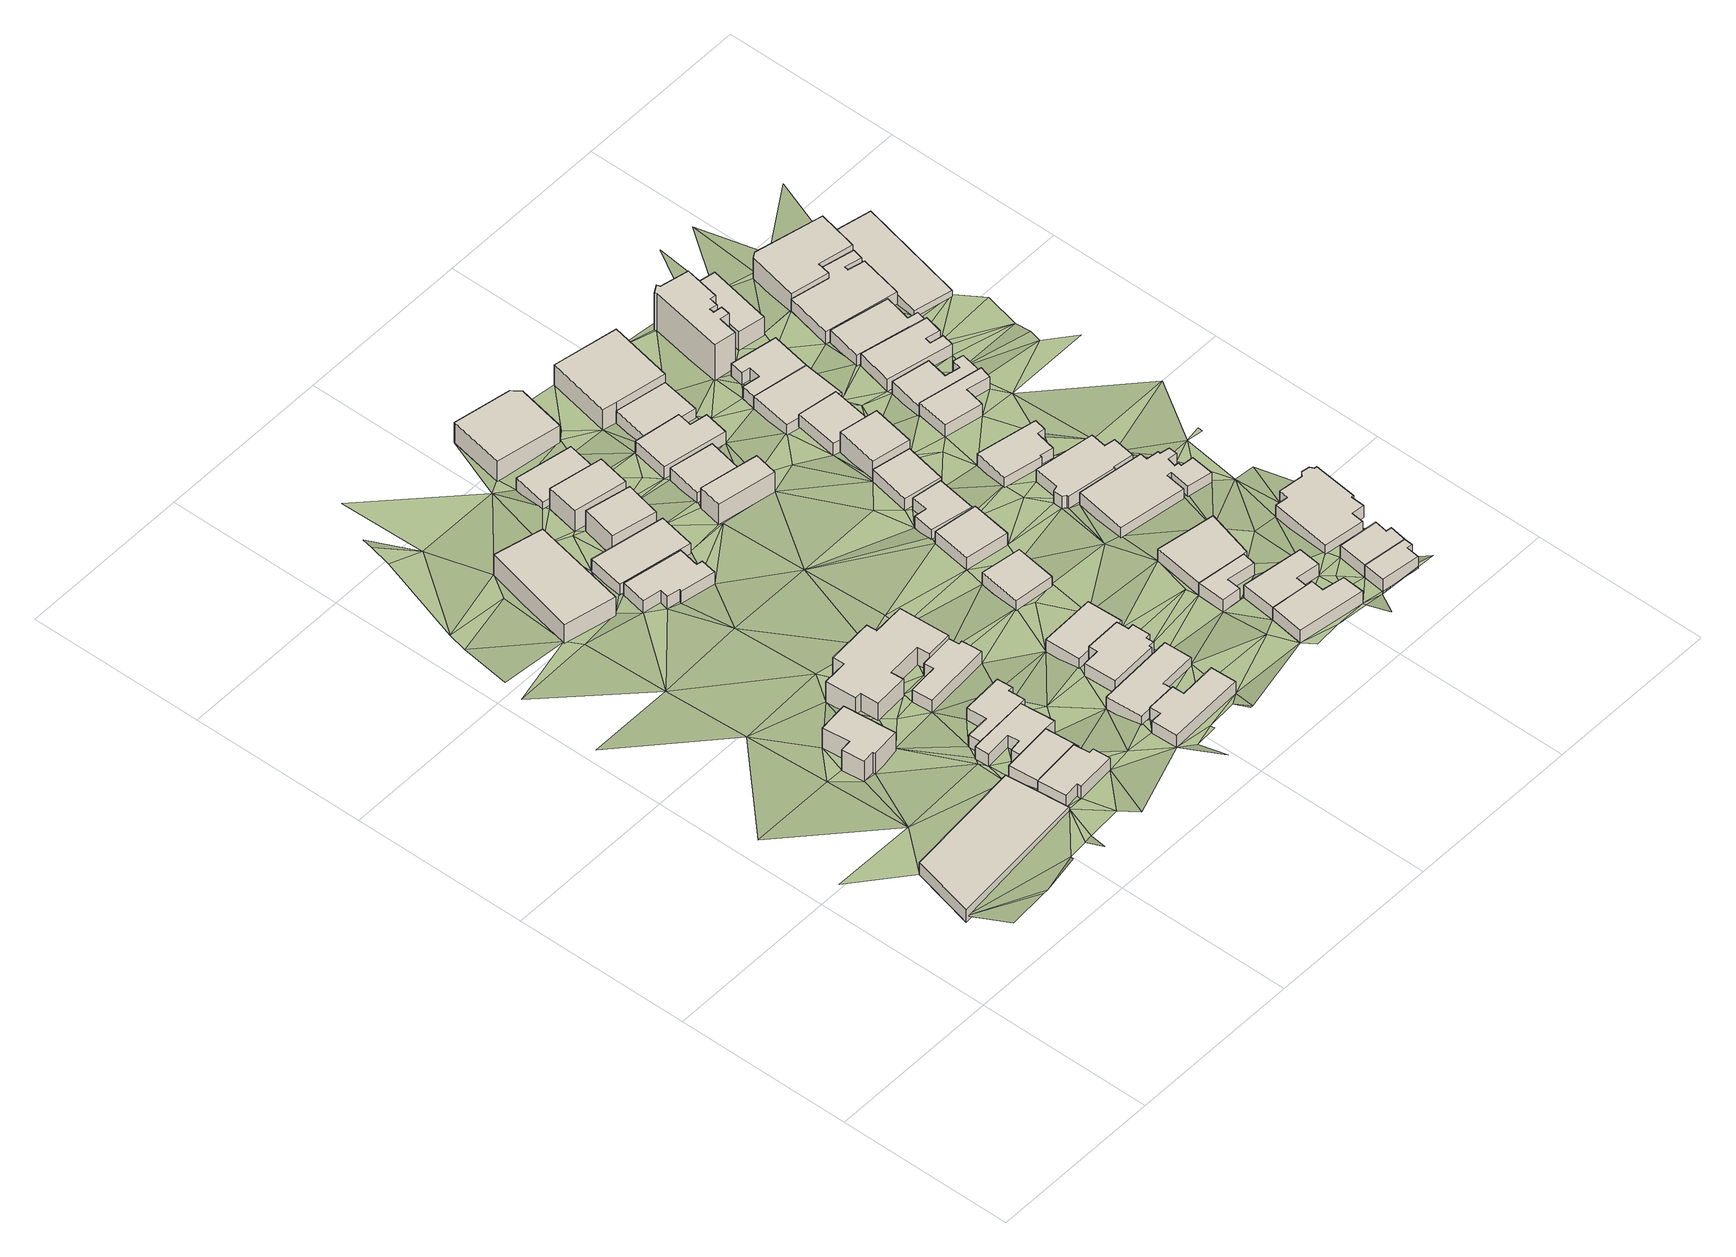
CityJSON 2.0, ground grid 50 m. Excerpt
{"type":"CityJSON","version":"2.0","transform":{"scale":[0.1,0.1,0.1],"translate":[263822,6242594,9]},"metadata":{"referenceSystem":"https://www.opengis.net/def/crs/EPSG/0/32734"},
"CityObjects":{
"building1":{"type":"Building","attributes":{"building":"yes","building:levels":1,"building_height":4.1,"plus_code":"4FRW3C9W+R4C","ground_height":18.95,"roof_height":23.05},"geometry":[{"type":"Solid","lod":"1","boundaries":[[[[0,1,2,3]],[[1,4,5,2]],[[4,6,7,5]],[[6,8,9,7]],[[8,10,11,9]],[[10,0,3,11]],[[3,2,5,7,9,11]],[[10,8,6,4,1,0]]]]}]},
"building2":{"type":"Building","attributes":{"building":"kindergarten","building:levels":2,"building_height":6.9,"plus_code":"4FRW3CCW+244","ground_height":17.19,"roof_height":24.09},"geometry":[{"type":"Solid","lod":"1","boundaries":[[[[12,13,14,15]],[[13,16,17,14]],[[16,18,19,17]],[[18,20,21,19]],[[20,22,23,21]],[[22,24,25,23]],[[24,26,27,25]],[[26,12,15,27]],[[15,14,17,19,21,23,25,27]],[[26,24,22,20,18,16,13,12]]]]}]},
"building3":{"type":"Building","attributes":{"address":"20 Queens Road Woodstock Cape Town","building":"house","building:levels":1,"building_height":4.1,"plus_code":"4FRW3C9W+R68","ground_height":22.31,"roof_height":26.41},"geometry":[{"type":"Solid","lod":"1","boundaries":[[[[28,29,30,31]],[[29,32,33,30]],[[32,34,35,33]],[[34,36,37,35]],[[36,38,39,37]],[[38,40,41,39]],[[40,42,43,41]],[[42,44,45,43]],[[44,28,31,45]],[[31,30,33,35,37,39,41,43,45]],[[44,42,40,38,36,34,32,29,28]]]]}]},
"building4":{"type":"Building","attributes":{"address":"18 Queens Road Woodstock Cape Town","building":"house","building:levels":1,"building_height":4.1,"plus_code":"4FRW3C9W+V64","ground_height":20.39,"roof_height":24.49},"geometry":[{"type":"Solid","lod":"1","boundaries":[[[[46,47,48,49]],[[47,50,51,48]],[[50,52,53,51]],[[52,54,55,53]],[[54,56,57,55]],[[56,46,49,57]],[[49,48,51,53,55,57]],[[56,54,52,50,47,46]]]]}]},
"building5":{"type":"Building","attributes":{"address":"16 Queens Road Woodstock Cape Town","building":"house","building:levels":1,"building_height":4.1,"plus_code":"4FRW3C9W+V6Q","ground_height":20.39,"roof_height":24.49},"geometry":[{"type":"Solid","lod":"1","boundaries":[[[[58,59,60,61]],[[59,62,63,60]],[[62,64,65,63]],[[64,66,67,65]],[[66,68,69,67]],[[68,70,71,69]],[[70,47,48,71]],[[47,46,49,48]],[[46,72,73,49]],[[72,58,61,73]],[[61,60,63,65,67,69,71,48,49,73]],[[72,46,47,70,68,66,64,62,59,58]]]]}]},
"building6":{"type":"Building","attributes":{"address":"14 Queens Road Woodstock Cape Town","building":"house","building:levels":1,"building_height":4.1,"plus_code":"4FRW3C9W+W7C","ground_height":20.39,"roof_height":24.49},"geometry":[{"type":"Solid","lod":"1","boundaries":[[[[59,58,61,60]],[[58,74,75,61]],[[74,76,77,75]],[[76,78,79,77]],[[78,80,81,79]],[[80,82,83,81]],[[82,84,85,83]],[[84,86,87,85]],[[86,59,60,87]],[[60,61,75,77,79,81,83,85,87]],[[86,84,82,80,78,76,74,58,59]]]]}]},
"building7":{"type":"Building","attributes":{"address":"Ebenezer Uniting Reformed Church 43 Pine Road Woodstock 7915 Cape Town","building":"church","building:levels":2,"amenity":"place_of_worship","building_height":6.9,"plus_code":"4FRW3CCW+84G","ground_height":11.43,"roof_height":18.33},"geometry":[{"type":"Solid","lod":"1","boundaries":[[[[88,89,90,91]],[[89,92,93,90]],[[92,94,95,93]],[[94,88,91,95]],[[91,90,93,95]],[[94,92,89,88]]]]}]},
"building8":{"type":"Building","attributes":{"building":"kindergarten","building:levels":2,"building_height":6.9,"plus_code":"4FRW3CCW+26P","ground_height":17.11,"roof_height":24.01},"geometry":[{"type":"Solid","lod":"1","boundaries":[[[[96,97,98,99]],[[97,100,101,98]],[[100,102,103,101]],[[102,104,105,103]],[[104,106,107,105]],[[106,108,109,107]],[[108,110,111,109]],[[110,112,113,111]],[[112,114,115,113]],[[114,116,117,115]],[[116,118,119,117]],[[118,120,121,119]],[[120,122,123,121]],[[122,96,99,123]],[[99,98,101,103,105,107,109,111,113,115,117,119,121,123]],[[122,120,118,116,114,112,110,108,106,104,102,100,97,96]]]]}]},
"building9":{"type":"Building","attributes":{"building":"kindergarten","building:levels":1,"building_height":4.1,"plus_code":"4FRW3C9W+X7M","ground_height":18.77,"roof_height":22.87},"geometry":[{"type":"Solid","lod":"1","boundaries":[[[[124,125,126,127]],[[125,128,129,126]],[[128,130,131,129]],[[130,132,133,131]],[[132,134,135,133]],[[134,136,137,135]],[[136,138,139,137]],[[138,140,141,139]],[[140,124,127,141]],[[127,126,129,131,133,135,137,139,141]],[[140,138,136,134,132,130,128,125,124]]]]}]},
"building10":{"type":"Building","attributes":{"building":"house","building:levels":1,"building_height":4.1,"plus_code":"4FRW3CCW+755","ground_height":13.98,"roof_height":18.08},"geometry":[{"type":"Solid","lod":"1","boundaries":[[[[142,143,144,145]],[[143,146,147,144]],[[146,148,149,147]],[[148,150,151,149]],[[150,152,153,151]],[[152,154,155,153]],[[154,156,157,155]],[[156,158,159,157]],[[158,160,161,159]],[[160,142,145,161]],[[145,144,147,149,151,153,155,157,159,161]],[[160,158,156,154,152,150,148,146,143,142]]]]}]},
"building11":{"type":"Building","attributes":{"building":"house","building:levels":1,"building_height":4.1,"plus_code":"4FRW3CCW+76M","ground_height":12.72,"roof_height":16.82},"geometry":[{"type":"Solid","lod":"1","boundaries":[[[[162,163,164,165]],[[163,166,167,164]],[[166,168,169,167]],[[168,162,165,169]],[[165,164,167,169]],[[168,166,163,162]]]]}]},
"building12":{"type":"Building","attributes":{"address":"24 Walmer Road Woodstock Cape Town","building":"house","building:levels":1,"building_height":4.1,"plus_code":"4FRW3C9W+Q9W","ground_height":22.31,"roof_height":26.41},"geometry":[{"type":"Solid","lod":"1","boundaries":[[[[170,171,172,173]],[[171,174,175,172]],[[174,176,177,175]],[[176,178,179,177]],[[178,180,181,179]],[[180,182,183,181]],[[182,184,185,183]],[[184,170,173,185]],[[173,172,175,177,179,181,183,185]],[[184,182,180,178,176,174,171,170]]]]}]},
"building13":{"type":"Building","attributes":{"address":"22 Walmer Road Woodstock Cape Town","building":"house","building:levels":1,"building_height":4.1,"plus_code":"4FRW3C9W+R9W","ground_height":20.39,"roof_height":24.49},"geometry":[{"type":"Solid","lod":"1","boundaries":[[[[186,187,188,189]],[[187,190,191,188]],[[190,192,193,191]],[[192,194,195,193]],[[194,196,197,195]],[[196,186,189,197]],[[189,188,191,193,195,197]],[[196,194,192,190,187,186]]]]}]},
"building14":{"type":"Building","attributes":{"building":"house","building:levels":2,"building_height":6.9,"plus_code":"4FRW3CCW+86G","ground_height":12.72,"roof_height":19.62},"geometry":[{"type":"Solid","lod":"1","boundaries":[[[[198,199,200,201]],[[199,202,203,200]],[[202,204,205,203]],[[204,198,201,205]],[[201,200,203,205]],[[204,202,199,198]]]]}]},
"building15":{"type":"Building","attributes":{"address":"20 Walmer Road Woodstock Cape Town","building":"house","building:levels":1,"building_height":4.1,"plus_code":"4FRW3C9W+V9Q","ground_height":20.45,"roof_height":24.55},"geometry":[{"type":"Solid","lod":"1","boundaries":[[[[206,207,208,209]],[[207,210,211,208]],[[210,212,213,211]],[[212,214,215,213]],[[214,216,217,215]],[[216,218,219,217]],[[218,220,221,219]],[[220,222,223,221]],[[222,224,225,223]],[[224,226,227,225]],[[226,228,229,227]],[[228,206,209,229]],[[209,208,211,213,215,217,219,221,223,225,227,229]],[[228,226,224,222,220,218,216,214,212,210,207,206]]]]}]},
"building16":{"type":"Building","attributes":{"building":"house","building:levels":2,"building_height":6.9,"plus_code":"4FRW3CCW+969","ground_height":12.72,"roof_height":19.62},"geometry":[{"type":"Solid","lod":"1","boundaries":[[[[230,231,232,233]],[[231,234,235,232]],[[234,236,237,235]],[[236,230,233,237]],[[233,232,235,237]],[[236,234,231,230]]]]}]},
"building17":{"type":"Building","attributes":{"address":"18 Walmer Road Woodstock Cape Town","building":"house","building:levels":1,"building_height":4.1,"plus_code":"4FRW3C9W+W9H","ground_height":18.85,"roof_height":22.95},"geometry":[{"type":"Solid","lod":"1","boundaries":[[[[238,239,240,241]],[[239,242,243,240]],[[242,244,245,243]],[[244,238,241,245]],[[241,240,243,245]],[[244,242,239,238]]]]}]},
"building18":{"type":"Building","attributes":{"building":"house","building:levels":1,"building_height":4.1,"plus_code":"4FRW3CCW+C72","ground_height":10.24,"roof_height":14.34},"geometry":[{"type":"Solid","lod":"1","boundaries":[[[[246,247,248,249]],[[247,250,251,248]],[[250,252,253,251]],[[252,246,249,253]],[[249,248,251,253]],[[252,250,247,246]]]]}]},
"building19":{"type":"Building","attributes":{"address":"Woodstock Cape Town","building":"house","building:levels":1,"building_height":4.1,"plus_code":"4FRW3CCW+2C7","ground_height":17.32,"roof_height":21.42},"geometry":[{"type":"Solid","lod":"1","boundaries":[[[[254,255,256,257]],[[255,258,259,256]],[[258,260,261,259]],[[260,254,257,261]],[[257,256,259,261]],[[260,258,255,254]]]]}]},
"building20":{"type":"Building","attributes":{"building":"retail","building:levels":2,"building_height":6.9,"plus_code":"4FRW3CCW+F77","ground_height":9.55,"roof_height":16.45},"geometry":[{"type":"Solid","lod":"1","boundaries":[[[[262,263,264,265]],[[263,266,267,264]],[[266,268,269,267]],[[268,270,271,269]],[[270,262,265,271]],[[265,264,267,269,271]],[[270,268,266,263,262]]]]}]},
"building21":{"type":"Building","attributes":{"address":"Woodstock","building":"house","building:levels":2,"building_height":6.9,"plus_code":"4FRW3CCW+789","ground_height":14.17,"roof_height":21.07},"geometry":[{"type":"Solid","lod":"1","boundaries":[[[[272,273,274,275]],[[273,276,277,274]],[[276,278,279,277]],[[278,272,275,279]],[[275,274,277,279]],[[278,276,273,272]]]]}]},
"building22":{"type":"Building","attributes":{"address":"Woodstock","building":"house","building:levels":1,"building_height":4.1,"plus_code":"4FRW3CCW+885","ground_height":12.87,"roof_height":16.97},"geometry":[{"type":"Solid","lod":"1","boundaries":[[[[280,281,282,283]],[[281,284,285,282]],[[284,286,287,285]],[[286,280,283,287]],[[283,282,285,287]],[[286,284,281,280]]]]}]},
"building23":{"type":"Building","attributes":{"address":"Woodstock Cape Town","building":"house","building:levels":1,"building_height":4.1,"plus_code":"4FRW3CCW+3CG","ground_height":17.32,"roof_height":21.42},"geometry":[{"type":"Solid","lod":"1","boundaries":[[[[288,289,290,291]],[[289,292,293,290]],[[292,294,295,293]],[[294,288,291,295]],[[291,290,293,295]],[[294,292,289,288]]]]}]},
"building24":{"type":"Building","attributes":{"address":"Woodstock","building":"house","building:levels":1,"building_height":4.1,"plus_code":"4FRW3CCW+89R","ground_height":12.87,"roof_height":16.97},"geometry":[{"type":"Solid","lod":"1","boundaries":[[[[296,297,298,299]],[[297,300,301,298]],[[300,302,303,301]],[[302,304,305,303]],[[304,306,307,305]],[[306,296,299,307]],[[299,298,301,303,305,307]],[[306,304,302,300,297,296]]]]}]},
"building25":{"type":"Building","attributes":{"address":"Walmer Road Woodstock 7915 Cape Town","building":"house","building:levels":1,"building_height":4.1,"plus_code":"4FRW3CCW+4C9","ground_height":15.85,"roof_height":19.95},"geometry":[{"type":"Solid","lod":"1","boundaries":[[[[308,309,310,311]],[[309,312,313,310]],[[312,314,315,313]],[[314,316,317,315]],[[316,318,319,317]],[[318,308,311,319]],[[311,310,313,315,317,319]],[[318,316,314,312,309,308]]]]}]},
"building26":{"type":"Building","attributes":{"address":"19 Walmer Road Woodstock 7915 Cape Town","building":"semidetached_house","building:levels":1,"building_height":4.1,"plus_code":"4FRW3C9W+QHM","ground_height":22.31,"roof_height":26.41},"geometry":[{"type":"Solid","lod":"1","boundaries":[[[[320,321,322,323]],[[321,324,325,322]],[[324,326,327,325]],[[326,328,329,327]],[[328,330,331,329]],[[330,332,333,331]],[[332,320,323,333]],[[323,322,325,327,329,331,333]],[[332,330,328,326,324,321,320]]]]}]},
"building27":{"type":"Building","attributes":{"address":"15 Walmer Road Woodstock 7915 Cape Town","building":"garage","building:levels":1,"building_height":4.1,"plus_code":"4FRW3C9W+VGH","ground_height":20.43,"roof_height":24.53},"geometry":[{"type":"Solid","lod":"1","boundaries":[[[[334,335,336,337]],[[335,338,339,336]],[[338,340,341,339]],[[340,342,343,341]],[[342,344,345,343]],[[344,334,337,345]],[[337,336,339,341,343,345]],[[344,342,340,338,335,334]]]]}]},
"building28":{"type":"Building","attributes":{"building":"house","building:levels":1,"building_height":4.1,"plus_code":"4FRW3CCW+99P","ground_height":11.54,"roof_height":15.64},"geometry":[{"type":"Solid","lod":"1","boundaries":[[[[346,347,348,349]],[[347,350,351,348]],[[350,352,353,351]],[[352,346,349,353]],[[349,348,351,353]],[[352,350,347,346]]]]}]},
"building29":{"type":"Building","attributes":{"address":"17 Walmer Road Woodstock 7915 Cape Town","building":"semidetached_house","building:levels":1,"building_height":4.1,"plus_code":"4FRW3C9W+RHF","ground_height":22.31,"roof_height":26.41},"geometry":[{"type":"Solid","lod":"1","boundaries":[[[[320,332,333,323]],[[332,354,355,333]],[[354,356,357,355]],[[356,358,359,357]],[[358,360,361,359]],[[360,320,323,361]],[[323,333,355,357,359,361]],[[360,358,356,354,332,320]]]]}]},
"building30":{"type":"Building","attributes":{"address":"Walmer Road Woodstock 7915 Cape Town","building":"house","building:levels":1,"building_height":4.1,"plus_code":"4FRW3CCW+5F6","ground_height":15.85,"roof_height":19.95},"geometry":[{"type":"Solid","lod":"1","boundaries":[[[[362,363,364,365]],[[363,366,367,364]],[[366,368,369,367]],[[368,362,365,369]],[[365,364,367,369]],[[368,366,363,362]]]]}]},
"building31":{"type":"Building","attributes":{"address":"15 Walmer Road Woodstock 7915 Cape Town","building":"yes","building:levels":1,"building_height":4.1,"plus_code":"4FRW3C9W+WH2","ground_height":20.43,"roof_height":24.53},"geometry":[{"type":"Solid","lod":"1","boundaries":[[[[334,344,345,337]],[[344,370,371,345]],[[370,372,373,371]],[[372,374,375,373]],[[374,334,337,375]],[[337,345,371,373,375]],[[374,372,370,344,334]]]]}]},
"building32":{"type":"Building","attributes":{"building":"retail","building:levels":2,"building_height":6.9,"plus_code":"4FRW3CCW+C9Q","ground_height":11.54,"roof_height":18.44},"geometry":[{"type":"Solid","lod":"1","boundaries":[[[[346,376,377,378]],[[376,379,380,377]],[[379,381,382,380]],[[381,347,383,382]],[[347,346,378,383]],[[378,377,380,382,383]],[[347,381,379,376,346]]]]}]},
"building33":{"type":"Building","attributes":{"address":"Walmer Road Woodstock 7915 Cape Town","building":"house","building:levels":2,"building_height":6.9,"plus_code":"4FRW3CCW+6F8","ground_height":14.41,"roof_height":21.31},"geometry":[{"type":"Solid","lod":"1","boundaries":[[[[384,385,386,387]],[[385,388,389,386]],[[388,390,391,389]],[[390,384,387,391]],[[387,386,389,391]],[[390,388,385,384]]]]}]},
"building34":{"type":"Building","attributes":{"address":"Walmer Road Woodstock 7915 Cape Town","building":"house","building:levels":1,"building_height":4.1,"plus_code":"4FRW3CCW+7F4","ground_height":14.41,"roof_height":18.51},"geometry":[{"type":"Solid","lod":"1","boundaries":[[[[392,393,394,395]],[[393,396,397,394]],[[396,388,398,397]],[[388,399,400,398]],[[399,392,395,400]],[[395,394,397,398,400]],[[399,388,396,393,392]]]]}]},
"building35":{"type":"Building","attributes":{"address":"Walmer Road Woodstock 7915 Cape Town","building":"house","building:levels":1,"building_height":4.1,"plus_code":"4FRW3CCW+8F4","ground_height":13.07,"roof_height":17.17},"geometry":[{"type":"Solid","lod":"1","boundaries":[[[[401,402,403,404]],[[402,405,406,403]],[[405,407,408,406]],[[407,409,410,408]],[[409,411,412,410]],[[411,401,404,412]],[[404,403,406,408,410,412]],[[411,409,407,405,402,401]]]]}]},
"building36":{"type":"Building","attributes":{"address":"2 Tech Road Woodstock 7915 Cape Town","building":"semidetached_house","building:levels":1,"building_height":4.1,"plus_code":"4FRW3C9W+QMC","ground_height":22.35,"roof_height":26.45},"geometry":[{"type":"Solid","lod":"1","boundaries":[[[[413,414,415,416]],[[414,417,418,415]],[[417,419,420,418]],[[419,421,422,420]],[[421,423,424,422]],[[423,413,416,424]],[[416,415,418,420,422,424]],[[423,421,419,417,414,413]]]]}]},
"building37":{"type":"Building","attributes":{"address":"13 Walmer Road 7915 Woodstock, Cape Town","building":"semidetached_house","building:levels":1,"building_height":4.1,"plus_code":"4FRW3C9W+XHW","ground_height":17.46,"roof_height":21.56},"geometry":[{"type":"Solid","lod":"1","boundaries":[[[[425,426,427,428]],[[426,429,430,427]],[[429,431,432,430]],[[431,433,434,432]],[[433,435,436,434]],[[435,437,438,436]],[[437,439,440,438]],[[439,441,442,440]],[[441,443,444,442]],[[443,445,446,444]],[[445,447,448,446]],[[447,449,450,448]],[[449,451,452,450]],[[451,453,454,452]],[[453,455,456,454]],[[455,457,458,456]],[[457,459,460,458]],[[459,425,428,460]],[[428,427,430,432,434,436,438,440,442,444,446,448,450,452,454,456,458,460]],[[459,457,455,453,451,449,447,445,443,441,439,437,435,433,431,429,426,425]]]]}]},
"building38":{"type":"Building","attributes":{"address":"11A Walmer Road Woodstock 7915 Woodstock, Cape Town","building":"house","building:levels":1,"building_height":4.1,"plus_code":"4FRW3CCW+3H8","ground_height":17.46,"roof_height":21.56},"geometry":[{"type":"Solid","lod":"1","boundaries":[[[[461,462,463,464]],[[462,465,466,463]],[[465,467,468,466]],[[467,469,470,468]],[[469,471,472,470]],[[471,473,474,472]],[[473,475,476,474]],[[475,477,478,476]],[[477,479,480,478]],[[479,481,482,480]],[[481,483,484,482]],[[483,461,464,484]],[[464,463,466,468,470,472,474,476,478,480,482,484]],[[483,481,479,477,475,473,471,469,467,465,462,461]]]]}]},
"building39":{"type":"Building","attributes":{"address":"11 Walmer Road 7915 Woodstock, Cape Town","building":"semidetached_house","building:levels":1,"building_height":4.1,"plus_code":"4FRW3CCW+4H6","ground_height":16.01,"roof_height":20.11},"geometry":[{"type":"Solid","lod":"1","boundaries":[[[[485,486,487,488]],[[486,489,490,487]],[[489,491,492,490]],[[491,493,494,492]],[[493,495,496,494]],[[495,497,498,496]],[[497,499,500,498]],[[499,485,488,500]],[[488,487,490,492,494,496,498,500]],[[499,497,495,493,491,489,486,485]]]]}]},
"building40":{"type":"Building","attributes":{"address":"4 Tech Road Woodstock 7915 Cape Town","building":"semidetached_house","building:levels":1,"building_height":4.1,"plus_code":"4FRW3C9W+RM2","ground_height":22.35,"roof_height":26.45},"geometry":[{"type":"Solid","lod":"1","boundaries":[[[[414,413,416,415]],[[413,501,502,416]],[[501,503,504,502]],[[503,505,506,504]],[[505,507,508,506]],[[507,414,415,508]],[[415,416,502,504,506,508]],[[507,505,503,501,413,414]]]]}]},
"building41":{"type":"Building","attributes":{"address":"Walmer Road Woodstock 7915 Cape Town","building":"house","building:levels":1,"building_height":4.1,"plus_code":"4FRW3CCW+8GR","ground_height":13.07,"roof_height":17.17},"geometry":[{"type":"Solid","lod":"1","boundaries":[[[[411,509,510,412]],[[509,511,512,510]],[[511,513,514,512]],[[513,515,516,514]],[[515,517,518,516]],[[517,519,520,518]],[[519,401,404,520]],[[401,411,412,404]],[[412,510,512,514,516,518,520,404]],[[401,519,517,515,513,511,509,411]]]]}]},
"building42":{"type":"Building","attributes":{"address":"108 Victoria Road Woodstock 7915 Cape Town","building":"yes","building:levels":4,"building_height":12.5,"plus_code":"4FRW3CCW+CFQ","ground_height":12.09,"roof_height":24.59},"geometry":[{"type":"Solid","lod":"1","boundaries":[[[[521,522,523,524]],[[522,525,526,523]],[[525,527,528,526]],[[527,529,530,528]],[[529,531,532,530]],[[531,533,534,532]],[[533,535,536,534]],[[535,537,538,536]],[[537,539,540,538]],[[539,541,542,540]],[[541,543,544,542]],[[543,545,546,544]],[[545,547,548,546]],[[547,549,550,548]],[[549,521,524,550]],[[524,523,526,528,530,532,534,536,538,540,542,544,546,548,550]],[[549,547,545,543,541,539,537,535,533,531,529,527,525,522,521]]]]}]},
"building43":{"type":"Building","attributes":{"address":"4 Barton Street Woodstock 7915 Cape Town","building":"house","building:levels":1,"building_height":4.1,"plus_code":"4FRW3C9W+VM8","ground_height":20.43,"roof_height":24.53},"geometry":[{"type":"Solid","lod":"1","boundaries":[[[[551,552,553,554]],[[552,555,556,553]],[[555,557,558,556]],[[557,559,560,558]],[[559,561,562,560]],[[561,563,564,562]],[[563,565,566,564]],[[565,567,568,566]],[[567,569,570,568]],[[569,571,572,570]],[[571,573,574,572]],[[573,575,576,574]],[[575,577,578,576]],[[577,551,554,578]],[[554,553,556,558,560,562,564,566,568,570,572,574,576,578]],[[577,575,573,571,569,567,565,563,561,559,557,555,552,551]]]]}]},
"building44":{"type":"Building","attributes":{"address":"7 Walmer Road Woodstock 7915 Cape Town","building":"house","building:levels":1,"building_height":4.1,"plus_code":"4FRW3CCW+5HM","ground_height":16.01,"roof_height":20.11},"geometry":[{"type":"Solid","lod":"1","boundaries":[[[[579,580,581,582]],[[580,583,584,581]],[[583,585,586,584]],[[585,587,588,586]],[[587,589,590,588]],[[589,579,582,590]],[[582,581,584,586,588,590]],[[589,587,585,583,580,579]]]]}]},
"building45":{"type":"Building","attributes":{"address":"5 Walmer Road Woodstock 7915 Cape Town","building":"semidetached_house","building:levels":1,"building_height":4.1,"plus_code":"4FRW3CCW+6HF","ground_height":14.64,"roof_height":18.74},"geometry":[{"type":"Solid","lod":"1","boundaries":[[[[591,592,593,594]],[[592,595,596,593]],[[595,597,598,596]],[[597,599,600,598]],[[599,601,602,600]],[[601,603,604,602]],[[603,605,606,604]],[[605,591,594,606]],[[594,593,596,598,600,602,604,606]],[[605,603,601,599,597,595,592,591]]]]}]},
"building46":{"type":"Building","attributes":{"address":"104 Victoria Road Woodstock 7915 Cape Town","building":"yes","building:levels":2,"building_height":6.9,"plus_code":"4FRW3CCW+CGH","ground_height":12.09,"roof_height":18.99},"geometry":[{"type":"Solid","lod":"1","boundaries":[[[[521,549,607,608]],[[549,609,610,607]],[[609,611,612,610]],[[611,613,614,612]],[[613,521,608,614]],[[608,607,610,612,614]],[[613,611,609,549,521]]]]}]},
"building47":{"type":"Building","attributes":{"address":"3 Walmer Road Woodstock 7915 Cape Town","building":"house","building:levels":1,"building_height":4.1,"plus_code":"4FRW3CCW+7J6","ground_height":14.64,"roof_height":18.74},"geometry":[{"type":"Solid","lod":"1","boundaries":[[[[615,616,617,618]],[[616,619,620,617]],[[619,621,622,620]],[[621,623,624,622]],[[623,625,626,624]],[[625,627,628,626]],[[627,629,630,628]],[[629,631,632,630]],[[631,615,618,632]],[[618,617,620,622,624,626,628,630,632]],[[631,629,627,625,623,621,619,616,615]]]]}]},
"building48":{"type":"Building","attributes":{"address":"1 Walmer Road Woodstock 7915 Cape Town","building":"house","building:levels":1,"building_height":4.1,"plus_code":"4FRW3CCW+8J2","ground_height":13.38,"roof_height":17.48},"geometry":[{"type":"Solid","lod":"1","boundaries":[[[[633,634,635,636]],[[634,637,638,635]],[[637,639,640,638]],[[639,641,642,640]],[[641,643,644,642]],[[643,645,646,644]],[[645,647,648,646]],[[647,633,636,648]],[[636,635,638,640,642,644,646,648]],[[647,645,643,641,639,637,634,633]]]]}]},
"building49":{"type":"Building","attributes":{"address":"116 Victoria Road Woodstock 7915 Cape Town","building":"house","building:levels":1,"building_height":4.1,"plus_code":"4FRW3CCW+8JV","ground_height":13.38,"roof_height":17.48},"geometry":[{"type":"Solid","lod":"1","boundaries":[[[[649,650,651,652]],[[650,653,654,651]],[[653,655,656,654]],[[655,657,658,656]],[[657,659,660,658]],[[659,661,662,660]],[[661,663,664,662]],[[663,665,666,664]],[[665,667,668,666]],[[667,649,652,668]],[[652,651,654,656,658,660,662,664,666,668]],[[667,665,663,661,659,657,655,653,650,649]]]]}]},
"building50":{"type":"Building","attributes":{"address":"116 Victoria Road Woodstock 7915 Cape Town","building":"retail","building:levels":2,"building_height":6.9,"plus_code":"4FRW3CCW+9JW","ground_height":12.16,"roof_height":19.06},"geometry":[{"type":"Solid","lod":"1","boundaries":[[[[669,670,671,672]],[[670,673,674,671]],[[673,675,676,674]],[[675,677,678,676]],[[677,679,680,678]],[[679,681,682,680]],[[681,669,672,682]],[[672,671,674,676,678,680,682]],[[681,679,677,675,673,670,669]]]]}]},
"building51":{"type":"Building","attributes":{"address":"130 Victoria Road Woodstock 7915 Cape Town","building":"retail","building:levels":1,"building_height":4.1,"plus_code":"4FRW3CCW+8MQ","ground_height":12.16,"roof_height":16.26},"geometry":[{"type":"Solid","lod":"1","boundaries":[[[[683,684,685,686]],[[684,687,688,685]],[[687,689,690,688]],[[689,683,686,690]],[[686,685,688,690]],[[689,687,684,683]]]]}]},
"terrain1":{"type":"TINRelief","geometry":[{"type":"CompositeSurface","lod":"1","boundaries":[[[691,692,693]],[[693,692,694]],[[695,696,6]],[[693,694,697]],[[698,699,695]],[[694,700,697]],[[693,697,701]],[[699,698,702]],[[703,695,6]],[[18,698,695]],[[22,18,695]],[[704,705,706]],[[18,16,698]],[[701,697,705]],[[707,702,708]],[[16,12,698]],[[695,709,22]],[[12,702,698]],[[705,704,701]],[[18,22,20]],[[13,12,16]],[[695,703,709]],[[701,704,710]],[[711,712,713]],[[714,715,708]],[[701,716,717]],[[709,718,22]],[[710,716,701]],[[719,720,703]],[[108,702,12]],[[721,717,716]],[[711,715,714]],[[722,703,720]],[[703,722,723]],[[723,709,703]],[[709,724,718]],[[725,726,712]],[[12,727,108]],[[709,723,724]],[[728,708,702]],[[723,722,729]],[[718,724,730]],[[40,710,731]],[[710,40,716]],[[718,732,727]],[[722,733,729]],[[725,712,711]],[[734,730,724]],[[718,735,732]],[[728,702,108]],[[736,727,732]],[[737,723,729]],[[108,727,736]],[[134,718,730]],[[738,736,732]],[[735,718,134]],[[729,739,737]],[[708,143,714]],[[711,714,740]],[[726,725,88]],[[741,730,742]],[[743,744,726]],[[735,745,732]],[[730,741,134]],[[28,44,42]],[[731,171,40]],[[42,746,28]],[[88,743,726]],[[132,735,134]],[[747,708,728]],[[725,711,88]],[[104,108,106]],[[745,735,132]],[[104,728,108]],[[748,42,40]],[[143,708,148]],[[748,746,42]],[[143,740,714]],[[708,747,148]],[[72,46,746]],[[749,744,743]],[[80,134,741]],[[171,748,40]],[[130,745,132]],[[749,743,750]],[[128,751,745]],[[58,72,74]],[[752,728,104]],[[746,748,186]],[[72,746,186]],[[740,143,142]],[[130,128,745]],[[72,753,74]],[[754,740,142]],[[170,748,171]],[[728,752,747]],[[78,76,74]],[[143,148,146]],[[755,751,128]],[[754,166,740]],[[78,74,753]],[[756,748,170]],[[136,134,80]],[[152,148,747]],[[753,72,186]],[[171,757,758]],[[756,186,748]],[[152,150,148]],[[128,125,755]],[[759,740,166]],[[756,170,182]],[[758,760,171]],[[184,182,170]],[[761,743,88]],[[152,747,154]],[[142,160,754]],[[80,78,238]],[[78,753,238]],[[743,761,762]],[[760,758,763]],[[186,206,753]],[[752,764,765]],[[88,759,761]],[[756,182,766]],[[759,166,767]],[[747,752,768]],[[204,767,166]],[[238,136,80]],[[124,140,138]],[[174,171,760]],[[753,206,769]],[[206,186,207]],[[754,160,770]],[[154,747,768]],[[752,765,771]],[[182,180,766]],[[767,236,759]],[[238,753,769]],[[166,772,204]],[[160,158,156]],[[202,767,204]],[[234,759,236]],[[178,766,180]],[[768,752,771]],[[767,202,236]],[[196,207,186]],[[234,773,759]],[[774,766,178]],[[156,770,160]],[[773,761,759]],[[138,136,775]],[[776,174,760]],[[228,769,206]],[[138,775,124]],[[777,776,778]],[[178,176,774]],[[769,228,226]],[[156,154,779]],[[780,766,781]],[[136,238,775]],[[124,258,765]],[[776,777,174]],[[782,204,772]],[[774,781,766]],[[202,783,236]],[[770,156,779]],[[761,773,246]],[[768,779,154]],[[210,207,196]],[[294,771,765]],[[774,176,781]],[[769,226,784]],[[246,785,761]],[[234,786,773]],[[273,772,770]],[[787,783,202]],[[258,124,775]],[[782,772,787]],[[212,210,214]],[[785,268,761]],[[770,779,273]],[[210,196,214]],[[775,238,788]],[[292,768,771]],[[224,784,226]],[[174,777,321]],[[216,214,218]],[[218,214,196]],[[294,765,258]],[[244,788,238]],[[772,789,787]],[[272,772,273]],[[786,234,790]],[[176,174,791]],[[222,220,224]],[[785,246,792]],[[272,789,772]],[[784,224,220]],[[176,791,781]],[[292,771,294]],[[296,783,787]],[[793,779,768]],[[794,790,783]],[[196,781,335]],[[788,795,775]],[[787,789,284]],[[793,273,779]],[[246,796,792]],[[296,794,783]],[[334,218,196]],[[284,296,787]],[[174,321,791]],[[244,795,788]],[[768,292,797]],[[798,220,218]],[[786,790,306]],[[798,784,220]],[[797,316,768]],[[272,799,789]],[[306,790,794]],[[768,800,793]],[[335,781,791]],[[800,768,316]],[[255,294,258]],[[796,786,306]],[[794,296,306]],[[784,374,244]],[[334,196,335]],[[799,272,801]],[[798,218,334]],[[284,802,296]],[[381,792,796]],[[294,255,288]],[[244,803,795]],[[306,381,796]],[[321,320,791]],[[792,804,805]],[[381,804,792]],[[791,320,335]],[[374,784,798]],[[806,797,292]],[[321,807,808]],[[809,381,306]],[[255,795,803]],[[363,800,316]],[[320,360,335]],[[802,810,296]],[[316,314,312]],[[803,244,374]],[[801,793,811]],[[316,312,363]],[[793,800,362]],[[306,812,809]],[[381,809,347]],[[338,335,360]],[[801,810,799]],[[813,797,806]],[[379,805,804]],[[804,381,379]],[[799,810,802]],[[362,800,363]],[[798,334,374]],[[811,793,362]],[[324,321,808]],[[481,288,255]],[[814,363,312]],[[360,342,338]],[[815,809,812]],[[338,342,340]],[[816,801,811]],[[255,803,481]],[[288,817,806]],[[810,801,816]],[[818,819,812]],[[814,312,820]],[[396,811,362]],[[803,374,821]],[[814,820,813]],[[813,806,822]],[[324,808,823]],[[824,396,362]],[[332,330,354]],[[819,815,812]],[[825,819,810]],[[817,288,479]],[[479,288,481]],[[362,826,824]],[[811,396,816]],[[342,360,358]],[[330,328,326]],[[813,822,814]],[[824,388,396]],[[825,815,819]],[[330,356,354]],[[822,806,817]],[[425,803,821]],[[827,823,828]],[[342,370,344]],[[401,825,810]],[[481,803,461]],[[330,326,356]],[[374,372,821]],[[823,827,324]],[[401,810,816]],[[803,425,461]],[[824,826,829]],[[816,396,393]],[[358,370,342]],[[324,827,417]],[[324,414,326]],[[830,356,326]],[[461,483,481]],[[414,324,417]],[[831,815,825]],[[814,822,485]],[[817,479,477]],[[826,814,832]],[[414,830,326]],[[817,475,822]],[[833,815,831]],[[825,401,519]],[[477,475,817]],[[832,814,485]],[[507,356,830]],[[829,826,832]],[[834,370,358]],[[835,358,356]],[[825,519,831]],[[388,836,837]],[[507,830,414]],[[372,370,834]],[[827,838,417]],[[356,507,835]],[[839,821,372]],[[461,425,462]],[[475,840,822]],[[829,832,580]],[[485,580,832]],[[841,831,519]],[[358,835,555]],[[579,836,829]],[[841,519,842]],[[358,555,834]],[[843,838,827]],[[837,836,844]],[[580,579,829]],[[529,833,831]],[[529,845,833]],[[846,831,841]],[[847,840,475]],[[842,848,841]],[[849,837,844]],[[507,850,835]],[[851,839,372]],[[831,846,852]],[[462,425,853]],[[840,847,854]],[[855,580,485]],[[372,834,856]],[[849,844,857]],[[838,423,421]],[[473,847,475]],[[423,838,843]],[[605,844,836]],[[851,372,858]],[[836,579,605]],[[507,505,850]],[[839,851,859]],[[462,860,465]],[[861,839,859]],[[529,527,845]],[[857,844,621]],[[555,856,834]],[[862,855,485]],[[859,851,863]],[[863,861,859]],[[845,527,525]],[[852,846,864]],[[856,858,372]],[[865,847,866]],[[867,852,868]],[[853,860,462]],[[555,552,551]],[[605,621,844]],[[505,869,850]],[[868,870,867]],[[847,871,866]],[[857,872,873]],[[864,868,852]],[[555,551,856]],[[473,871,847]],[[545,543,541]],[[857,621,619]],[[853,469,860]],[[868,539,870]],[[541,539,545]],[[853,874,875]],[[471,469,473]],[[876,877,878]],[[862,866,871]],[[875,469,853]],[[868,549,539]],[[619,872,857]],[[879,880,878]],[[881,876,878]],[[539,549,545]],[[871,473,469]],[[549,547,545]],[[881,878,880]],[[875,882,469]],[[883,882,875]],[[880,858,856]],[[868,864,884]],[[885,621,605]],[[522,521,525]],[[873,650,864]],[[855,862,886]],[[887,856,551]],[[551,577,575]],[[873,872,650]],[[888,855,889]],[[871,886,862]],[[575,887,551]],[[882,890,469]],[[890,881,880]],[[856,890,880]],[[881,890,882]],[[855,886,889]],[[643,650,872]],[[884,864,891]],[[892,621,885]],[[893,885,894]],[[891,864,650]],[[893,894,895]],[[896,872,619]],[[889,886,897]],[[871,469,898]],[[892,885,893]],[[884,891,899]],[[898,469,890]],[[886,871,898]],[[890,900,901]],[[896,619,902]],[[892,893,903]],[[904,650,643]],[[613,884,673]],[[673,884,899]],[[521,613,905]],[[906,907,908]],[[897,886,909]],[[907,906,910]],[[897,909,903]],[[911,899,891]],[[904,912,650]],[[670,613,673]],[[892,903,913]],[[913,906,892]],[[914,911,891]],[[913,910,906]],[[915,916,917]],[[904,915,917]],[[909,886,918]],[[919,903,909]],[[920,613,670]],[[921,910,922]],[[903,919,913]],[[904,917,912]],[[911,914,923]],[[911,923,924]],[[922,916,921]],[[917,916,922]],[[912,917,925]],[[926,910,913]],[[920,670,927]],[[923,928,924]],[[926,922,910]],[[929,930,931]],[[912,925,929]],[[932,927,670]],[[925,930,929]],[[928,923,933]],[[925,917,683]],[[925,683,933]],[[933,683,928]],[[683,932,928]],[[934,927,932]],[[932,683,935]]]}]}
},
"vertices":[
[520,190,99],[512,272,99],[512,272,140],[520,190,140],[503,362,99],[503,362,140],[156,331,99],[156,331,140],[110,147,99],[110,147,140],[521,182,99],[521,182,140],
[331,781,82],[339,703,82],[339,703,151],[331,781,151],[306,700,82],[306,700,151],[312,636,82],[312,636,151],[347,639,82],[347,639,151],[348,633,82],[348,633,151],[431,640,82],[431,640,151],[417,789,82],[417,789,151],
[657,284,133],[528,274,133],[528,274,174],[657,284,174],[512,272,133],[512,272,174],[520,190,133],[520,190,174],[565,195,133],[565,195,174],[565,182,133],[565,182,174],[680,191,133],[680,191,174],[676,241,133],[676,241,174],[662,240,133],[662,240,174],
[667,380,114],[564,371,114],[564,371,155],[667,380,155],[520,368,114],[520,368,155],[528,274,114],[528,274,155],[657,284,114],[657,284,155],[675,285,114],[675,285,155],
[691,478,114],[535,469,114],[535,469,155],[691,478,155],[515,467,114],[515,467,155],[517,427,114],[517,427,155],[592,433,114],[592,433,155],[596,401,114],[596,401,155],[562,396,114],[562,396,155],[700,381,114],[700,381,155],
[707,479,114],[707,479,155],[704,526,114],[704,526,155],[718,526,114],[718,526,155],[715,570,114],[715,570,155],[598,564,114],[598,564,155],[601,506,114],[601,506,155],[534,503,114],[534,503,155],
[297,1767,24],[232,1493,24],[232,1493,93],[297,1767,93],[379,1460,24],[379,1460,93],[435,1734,24],[435,1734,93],
[752,752,81],[744,896,81],[744,896,150],[752,752,150],[654,890,81],[654,890,150],[652,920,81],[652,920,150],[520,911,81],[520,911,150],[522,878,81],[522,878,150],[450,873,81],[450,873,150],[456,785,81],[456,785,150],[474,786,81],[474,786,150],[477,734,81],[477,734,150],[575,740,81],[575,740,150],[573,776,81],[573,776,150],[674,782,81],[674,782,150],[677,746,81],[677,746,150],
[752,752,98],[677,746,98],[677,746,139],[752,752,139],[653,744,98],[653,744,139],[655,716,98],[655,716,139],[570,709,98],[570,709,139],[575,651,98],[575,651,139],[771,667,98],[771,667,139],[766,724,98],[766,724,139],[755,723,98],[755,723,139],
[427,1477,50],[413,1405,50],[413,1405,91],[427,1477,91],[465,1396,50],[465,1396,91],[460,1371,50],[460,1371,91],[496,1364,50],[496,1364,91],[495,1357,50],[495,1357,91],[593,1339,50],[593,1339,91],[601,1384,50],[601,1384,91],[584,1387,50],[584,1387,91],[595,1445,50],[595,1445,91],
[636,1449,37],[656,1553,37],[656,1553,78],[636,1449,78],[446,1593,37],[446,1593,78],[426,1489,37],[426,1489,78],
[834,195,133],[837,121,133],[837,121,174],[834,195,174],[1059,130,133],[1059,130,174],[1056,202,133],[1056,202,174],[951,197,133],[951,197,174],[950,231,133],[950,231,174],[864,228,133],[864,228,174],[866,196,133],[866,196,174],
[838,339,114],[844,235,114],[844,235,155],[838,339,155],[959,241,114],[959,241,155],[958,266,114],[958,266,155],[1064,271,114],[1064,271,155],[1061,350,114],[1061,350,155],
[641,1560,37],[663,1661,37],[663,1661,106],[641,1560,106],[536,1688,37],[536,1688,106],[514,1587,37],[514,1587,106],
[886,448,114],[890,356,114],[890,356,156],[886,448,156],[1028,362,114],[1028,362,156],[1028,370,114],[1028,370,156],[1044,370,114],[1044,370,156],[1043,392,114],[1043,392,156],[1057,393,114],[1057,393,156],[1055,444,114],[1055,444,156],[1039,443,114],[1039,443,156],[1037,478,114],[1037,478,156],[934,476,114],[934,476,156],[934,450,114],[934,450,156],
[669,1678,37],[687,1770,37],[687,1770,106],[669,1678,106],[536,1799,37],[536,1799,106],[518,1707,37],[518,1707,106],
[898,578,98],[901,477,98],[901,477,139],[898,578,139],[1060,483,98],[1060,483,139],[1056,583,98],[1056,583,139],
[549,1914,12],[529,1815,12],[529,1815,53],[549,1914,53],[691,1783,12],[691,1783,53],[710,1883,12],[710,1883,53],
[1073,709,83],[1090,825,83],[1090,825,124],[1073,709,124],[977,842,83],[977,842,124],[959,721,83],[959,721,124],
[729,1933,6],[757,2073,6],[757,2073,74],[729,1933,74],[739,2097,6],[739,2097,74],[576,2128,6],[576,2128,74],[545,1969,6],[545,1969,74],
[757,1523,52],[744,1456,52],[744,1456,121],[757,1523,121],[909,1425,52],[909,1425,121],[922,1491,52],[922,1491,121],
[893,1520,39],[913,1621,39],[913,1621,80],[893,1520,80],[789,1645,39],[789,1645,80],[769,1544,39],[769,1544,80],
[1112,880,83],[1129,994,83],[1129,994,124],[1112,880,124],[1005,1012,83],[1005,1012,124],[989,900,83],[989,900,124],
[782,1657,39],[963,1623,39],[963,1623,80],[782,1657,80],[976,1692,39],[976,1692,80],[927,1701,39],[927,1701,80],[934,1742,39],[934,1742,80],[802,1763,39],[802,1763,80],
[1133,1007,69],[1150,1119,69],[1150,1119,109],[1133,1007,109],[1065,1132,69],[1065,1132,109],[1058,1085,69],[1058,1085,109],[1023,1090,69],[1023,1090,109],[1014,1032,69],[1014,1032,109],
[1297,220,133],[1283,122,133],[1283,122,174],[1297,220,174],[1475,95,133],[1475,95,174],[1480,158,133],[1480,158,174],[1418,169,133],[1418,169,174],[1422,206,133],[1422,206,174],[1403,208,133],[1403,208,174],
[1258,415,114],[1255,336,114],[1255,336,155],[1258,415,155],[1308,331,114],[1308,331,155],[1312,371,114],[1312,371,155],[1392,359,114],[1392,359,155],[1399,397,114],[1399,397,155],
[1002,1843,25],[857,1870,25],[857,1870,66],[1002,1843,66],[837,1759,25],[837,1759,66],[984,1733,25],[984,1733,66],
[1407,240,133],[1407,240,174],[1475,231,133],[1475,231,174],[1482,294,133],[1482,294,174],[1308,319,133],[1308,319,174],
[1073,1263,69],[1050,1144,69],[1050,1144,109],[1073,1263,109],[1158,1124,69],[1158,1124,109],[1181,1242,69],[1181,1242,109],
[1409,396,114],[1409,396,155],[1446,532,114],[1446,532,155],[1280,560,114],[1280,560,155],
[1038,2025,25],[1038,2025,94],[1002,1843,94],[855,2060,25],[855,2060,94],[819,1878,25],[819,1878,94],[857,1870,94],
[1192,1251,54],[1214,1372,54],[1214,1372,123],[1192,1251,123],[1106,1392,54],[1106,1392,123],[1083,1271,54],[1083,1271,123],
[1219,1502,54],[1106,1520,54],[1106,1520,95],[1219,1502,95],[1087,1397,54],[1087,1397,95],[1106,1392,95],[1200,1379,54],[1200,1379,95],
[1091,1646,41],[1071,1527,41],[1071,1527,82],[1091,1646,82],[1106,1520,41],[1106,1520,82],[1219,1502,41],[1219,1502,82],[1235,1497,41],[1235,1497,82],[1248,1618,41],[1248,1618,82],
[1667,130,133],[1542,146,133],[1542,146,174],[1667,130,174],[1534,84,133],[1534,84,174],[1645,69,133],[1645,69,174],[1650,107,133],[1650,107,174],[1665,105,133],[1665,105,174],
[1320,836,85],[1296,688,85],[1296,688,126],[1320,836,126],[1488,659,85],[1488,659,126],[1496,716,85],[1496,716,126],[1509,716,85],[1509,716,126],[1500,656,85],[1500,656,126],[1571,644,85],[1571,644,126],[1579,709,85],[1579,709,126],[1542,713,85],[1542,713,126],[1544,723,85],[1544,723,126],[1532,724,85],[1532,724,126],[1538,750,85],[1538,750,126],[1565,746,85],[1565,746,126],[1567,771,85],[1567,771,126],[1540,776,85],[1540,776,126],[1541,783,85],[1541,783,126],[1505,788,85],[1505,788,126],[1509,809,85],[1509,809,126],
[1294,847,85],[1434,825,85],[1434,825,126],[1294,847,126],[1435,830,85],[1435,830,126],[1494,821,85],[1494,821,126],[1504,886,85],[1504,886,126],[1474,891,85],[1474,891,126],[1481,936,85],[1481,936,126],[1311,962,85],[1311,962,126],[1300,890,85],[1300,890,126],[1285,886,85],[1285,886,126],[1283,860,85],[1283,860,126],[1293,853,85],[1293,853,126],
[1271,1110,70],[1252,1010,70],[1252,1010,111],[1271,1110,111],[1361,988,70],[1361,988,111],[1362,994,70],[1362,994,111],[1400,986,70],[1400,986,111],[1412,1045,70],[1412,1045,111],[1434,1041,70],[1434,1041,111],[1441,1076,70],[1441,1076,111],
[1675,178,133],[1675,178,174],[1659,180,133],[1659,180,174],[1665,217,133],[1665,217,174],[1553,231,133],[1553,231,174],
[1269,1731,41],[1269,1731,82],[1137,1755,41],[1137,1755,82],[1130,1717,41],[1130,1717,82],[1154,1713,41],[1154,1713,82],[1148,1678,41],[1148,1678,82],[1099,1686,41],[1099,1686,82],
[1246,1981,31],[1167,1998,31],[1167,1998,156],[1246,1981,156],[1162,2008,31],[1162,2008,156],[1139,1994,31],[1139,1994,156],[1142,1989,31],[1142,1989,156],[1104,1778,31],[1104,1778,156],[1166,1767,31],[1166,1767,156],[1176,1823,31],[1176,1823,156],[1203,1818,31],[1203,1818,156],[1208,1845,31],[1208,1845,156],[1183,1849,31],[1183,1849,156],[1185,1862,31],[1185,1862,156],[1206,1858,31],[1206,1858,156],[1211,1883,31],[1211,1883,156],[1227,1880,31],[1227,1880,156],
[1609,466,114],[1604,438,114],[1604,438,155],[1609,466,155],[1568,443,114],[1568,443,155],[1544,269,114],[1544,269,155],[1660,253,114],[1660,253,155],[1664,290,114],[1664,290,155],[1701,286,114],[1701,286,155],[1703,325,114],[1703,325,155],[1710,324,114],[1710,324,155],[1725,451,114],[1725,451,155],[1718,452,114],[1718,452,155],[1712,464,114],[1712,464,155],[1690,467,114],[1690,467,155],[1680,457,114],[1680,457,155],
[1307,1320,70],[1292,1227,70],[1292,1227,111],[1307,1320,111],[1400,1205,70],[1400,1205,111],[1412,1263,70],[1412,1263,111],[1478,1249,70],[1478,1249,111],[1488,1284,70],[1488,1284,111],
[1307,1320,56],[1488,1284,56],[1488,1284,97],[1307,1320,97],[1501,1351,56],[1501,1351,97],[1471,1357,56],[1471,1357,97],[1466,1331,56],[1466,1331,97],[1423,1340,56],[1423,1340,97],[1435,1401,56],[1435,1401,97],[1328,1422,56],[1328,1422,97],
[1227,1880,100],[1246,1981,100],[1213,1797,31],[1213,1797,100],[1289,1784,31],[1289,1784,100],[1324,1966,31],[1324,1966,100],
[1538,1495,56],[1496,1504,56],[1496,1504,97],[1538,1495,97],[1349,1537,56],[1349,1537,97],[1326,1435,56],[1326,1435,97],[1512,1395,56],[1512,1395,97],[1519,1428,56],[1519,1428,97],[1481,1436,56],[1481,1436,97],[1485,1453,56],[1485,1453,97],[1526,1444,56],[1526,1444,97],
[1496,1504,44],[1538,1495,44],[1538,1495,85],[1496,1504,85],[1546,1530,44],[1546,1530,85],[1517,1536,44],[1517,1536,85],[1534,1612,44],[1534,1612,85],[1368,1648,44],[1368,1648,85],[1347,1547,44],[1347,1547,85],[1499,1515,44],[1499,1515,85],
[1386,1783,44],[1357,1652,44],[1357,1652,85],[1386,1783,85],[1565,1610,44],[1565,1610,85],[1591,1733,44],[1591,1733,85],[1544,1744,44],[1544,1744,85],[1546,1756,44],[1546,1756,85],[1594,1745,44],[1594,1745,85],[1601,1775,44],[1601,1775,85],[1504,1797,44],[1504,1797,85],[1495,1760,44],[1495,1760,85],
[1626,1893,32],[1433,1937,32],[1433,1937,101],[1626,1893,101],[1416,1927,32],[1416,1927,101],[1386,1784,32],[1386,1784,101],[1495,1761,32],[1495,1761,101],[1502,1798,32],[1502,1798,101],[1601,1778,32],[1601,1778,101],
[1621,1859,32],[1552,1546,32],[1552,1546,73],[1621,1859,73],[1661,1522,32],[1661,1522,73],[1732,1835,32],[1732,1835,73],
[155,38,135],[273,47,135],[110,147,120],[288,48,135],[255,450,99],[6,450,103],[405,77,134],[255,700,82],[6,700,83],[390,57,153],[521,182,134],[255,950,65],[503,362,116],[488,86,134],[463,82,134],[468,27,153],[6,1200,48],[255,1200,49],[504,450,116],[588,92,134],[232,1493,37],[70,1661,23],[42,1513,35],[255,1450,37],[26,1447,35],[565,182,134],[520,190,134],[431,640,98],[512,272,134],[528,274,134],[565,195,134],[520,368,116],[517,427,116],[515,467,116],[255,1700,24],[83,1717,23],[417,789,98],[504,950,81],[562,396,116],[534,503,116],[610,34,153],[477,734,98],[564,371,116],[535,469,116],[504,700,98],[456,785,98],[592,433,116],[474,786,98],[596,401,116],[379,1460,37],[598,564,116],[601,506,116],[255,1950,12],[172,1984,12],[575,740,98],[675,285,133],[504,1200,64],[753,200,133],[187,2049,12],[197,2084,5],[573,776,98],[652,920,82],[753,450,114],[426,1489,50],[674,782,98],[844,235,133],[883,1,153],[876,89,133],[435,1734,37],[941,107,133],[504,1950,12],[255,2200,5],[942,94,133],[654,890,82],[744,896,82],[959,241,133],[504,1700,37],[753,1200,66],[901,477,114],[636,1449,52],[753,950,82],[656,1553,52],[529,1815,37],[1002,200,133],[959,721,98],[1029,113,133],[1041,61,153],[1033,61,153],[753,1450,52],[958,266,133],[1064,271,133],[641,1560,52],[669,1678,39],[1060,483,114],[545,1969,12],[691,1783,39],[663,1661,39],[1002,700,98],[769,1544,52],[687,1770,39],[1252,200,133],[729,1933,25],[909,1425,54],[753,1700,39],[1073,709,98],[710,1883,25],[1014,1032,83],[1252,450,114],[893,1520,54],[1002,1200,69],[922,1491,54],[913,1621,41],[1252,700,99],[753,1950,25],[757,2073,25],[1129,994,85],[1307,89,133],[1383,94,133],[837,1759,39],[963,1623,41],[1002,1450,54],[934,1742,41],[1133,1007,85],[1158,1124,70],[984,1733,41],[1071,1527,54],[1252,950,85],[927,1701,41],[976,1692,41],[1150,1119,70],[1296,688,99],[1252,1010,85],[1477,85,133],[1083,1271,69],[1002,1700,41],[1181,1242,70],[1527,79,133],[1483,12,153],[1192,1251,70],[1501,200,133],[1104,1778,41],[1252,1200,70],[1002,1843,27],[1501,450,114],[1544,269,133],[1214,1372,56],[1200,1379,56],[1645,69,153],[1488,659,99],[1361,988,85],[1130,1717,44],[1148,1678,44],[1685,58,153],[1252,1450,56],[1038,2025,27],[1137,1755,44],[1400,986,85],[1154,1713,44],[1219,1502,56],[1660,253,133],[1500,656,99],[1166,1767,44],[1509,809,99],[1362,994,85],[1400,1205,71],[1610,604,99],[1235,1497,56],[1571,644,99],[1501,700,99],[1494,821,99],[1496,716,99],[1441,1076,71],[1509,716,99],[1269,1731,44],[1412,1045,85],[1434,1041,85],[1176,1823,44],[1213,1797,44],[1670,226,133],[1203,1818,44],[1501,950,85],[1347,1547,56],[1248,1618,44],[1505,788,99],[1541,783,99],[1538,750,99],[1532,724,99],[1544,723,99],[1542,713,99],[1579,709,99],[1565,746,99],[1567,771,99],[1540,776,99],[1289,1784,44],[1435,1401,58],[1501,1200,71],[1667,598,99],[1412,1263,71],[1478,1249,71],[1632,771,99],[1386,1783,46],[1512,1395,58],[1471,1357,58],[1423,1340,58],[1466,1331,58],[1499,1515,58],[1488,1284,71],[1750,950,85],[1386,1784,46],[1679,765,99],[1680,779,99],[1496,1504,58],[1501,1351,58],[1534,1612,46],[1356,2163,16],[1519,1428,58],[1485,1453,58],[1481,1436,58],[1673,1262,71],[1526,1444,58],[1495,1761,46],[1565,1610,46],[1685,1348,60],[1495,1760,46],[1517,1536,58],[1546,1530,58],[1552,1546,58],[1750,1200,71],[1681,1297,71],[1461,2152,17],[1538,1495,58],[1661,1522,60],[1504,1797,46],[1502,1798,46],[1594,1745,46],[1709,1451,60],[1501,1950,32],[1601,1778,46],[1591,1733,46],[1546,1756,46],[1544,1744,46],[1626,1893,35],[1601,1775,46],[1704,2081,19],[1732,1835,35]
]}
